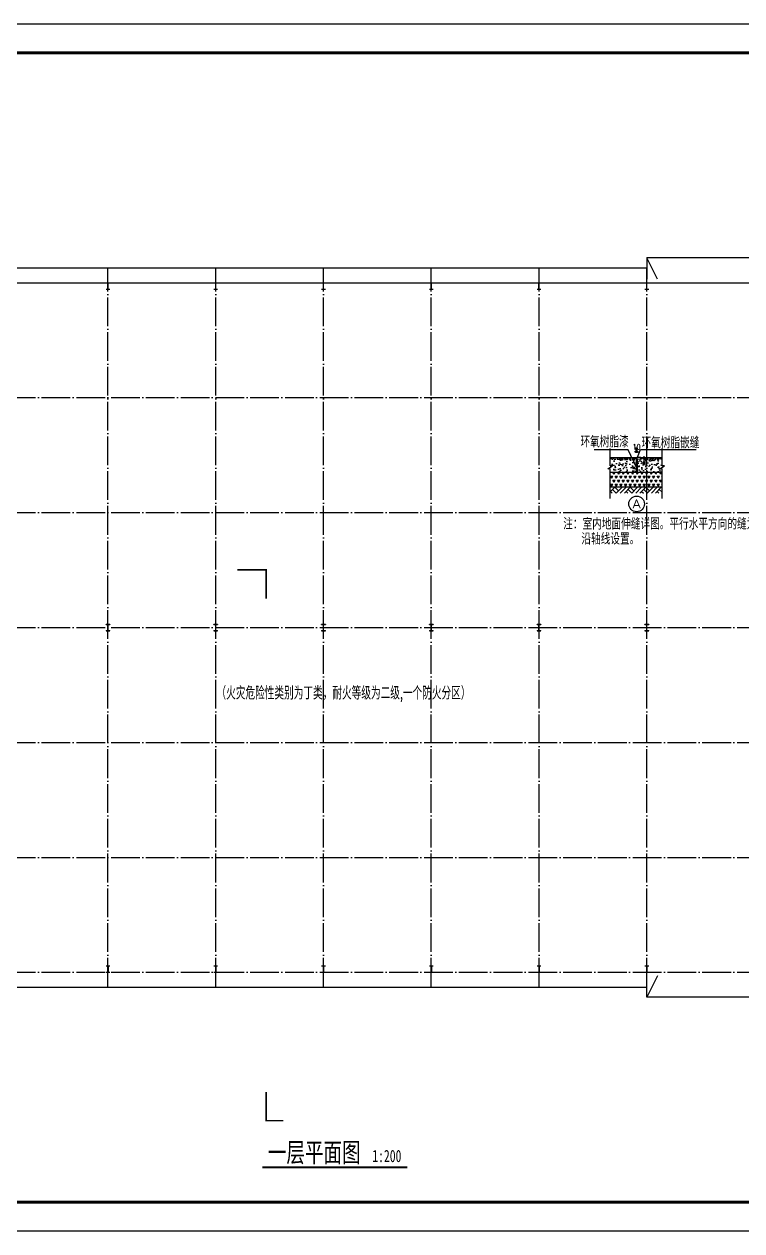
# Model space of a CAD drawing. Extents: x -266287 to 275962, y -324567 to 363765.
# Drawn here: x -169950 to -120001, y 26433 to 110433 of the extents above; entities that cross this region are included whole.
import ezdxf
from ezdxf.enums import TextEntityAlignment as Align

# ---------------------------------------------------------------- set-up
doc = ezdxf.new("R2010")
doc.units = 0
doc.header["$LTSCALE"] = 1000
doc.linetypes.add('DOTE', pattern=[2.42, 2, -0.2, 0.02, -0.2])
doc.layers.get('0').update_dxf_attribs({"linetype": 'CONTINUOUS'})
doc.layers.get('Defpoints').update_dxf_attribs({"linetype": 'CONTINUOUS'})
for name, color, linetype in [('AXIS', 3, 'CONTINUOUS'), ('DIM_SYMB', 3, 'CONTINUOUS'), ('DOTE', 1, 'DOTE'), ('PUB_DIM', 3, 'CONTINUOUS'), ('PUB_TEXT', 7, 'CONTINUOUS'), ('PUB_TITLE', 4, 'CONTINUOUS'), ('STAIR', 2, 'CONTINUOUS'), ('WALL', 9, 'CONTINUOUS'), ('WINDOW', 4, 'CONTINUOUS')]:
    doc.layers.add(name, color=color, linetype=linetype)
doc.layers.add('填充', color=7, linetype='CONTINUOUS', true_color=0xa08037)
doc.styles.add('-黑体', font='simhei.ttf', dxfattribs={"width": 0.8})
doc.styles.add('_HZTXT', font='txt.shx', dxfattribs={"width": 0.8, "bigfont": 'hztxt.shx'})
doc.styles.add('_ROMANT', font='romant__.ttf', dxfattribs={"width": 0.6})
doc.styles.add('COMPLEX', font='COMPLEX')
doc.styles.add('DIM_FONT', font='SIMPLEX.shx', dxfattribs={"width": 0.8})
doc.dimstyles.new('DIMN120', dxfattribs={"dimscale": 1.2, "dimtxt": 300, "dimasz": 100, "dimexe": 250, "dimexo": 300, "dimgap": 150, "dimtad": 1, "dimdec": 0, "dimzin": 0, "dimdsep": 46, "dimtxsty": 'DIM_FONT', "dimblk": 'ARCHTICK', "dimcen": 0.09, "dimclrt": 7, "dimazin": 2, "dimtfac": 1, "dimtdec": 0, "dimtix": 1, "dimtmove": 2, "dimatfit": 3, "dimfxl": 0, "dimtolj": 1, "dimtzin": 0, "dimarcsym": 0})

# ---------------------------------------------------------------- blocks, each defined once
blk = doc.blocks.new('_ArchTick')
at = {"color": 0, "linetype": 'ByBlock', "const_width": 0.4}
blk.add_lwpolyline([(-0.5, -0.5), (0.5, 0.5)], dxfattribs=at)
blk = doc.blocks.new('*D34')
at = {"layer": 'AXIS', "color": 0, "lineweight": -2}
for p, q in [((-127358, 80653), (-127478, 80653)), ((-127358, 80594), (-127358, 80953)), ((-127358, 80653), (-127290, 80653)), ((-127290, 80594), (-127290, 80953)), ((-127290, 80653), (-127170, 80653))]:
    blk.add_line(p, q, dxfattribs=at)
at = {"layer": 'Defpoints', "color": 0}
for p in [(-127290, 80653), (-127358, 80234), (-127290, 80234)]:
    blk.add_point(p, dxfattribs=at)
at = {"layer": 'AXIS', "color": 0, "lineweight": -2, "xscale": 120, "yscale": 120, "zscale": 120}
blk.add_blockref('_ArchTick', (-127358, 80653), dxfattribs=at)
at = {"layer": 'AXIS', "color": 0, "lineweight": -2, "xscale": 120, "yscale": 120, "zscale": 120, "rotation": 180}
blk.add_blockref('_ArchTick', (-127290, 80653), dxfattribs=at)
at = {"layer": 'AXIS', "color": 7, "insert": (-127324, 81013), "char_height": 360, "attachment_point": 5, "style": 'DIM_FONT'}
blk.add_mtext('\\A1;10', dxfattribs=at)
blk = doc.blocks.new('*D35')
at = {"layer": 'AXIS', "color": 0, "lineweight": -2}
for p, q in [((-126930, 80234), (-126488, 80234)), ((-126930, 79893), (-126488, 79893)), ((-126788, 80234), (-126788, 80354)), ((-126788, 79893), (-126788, 80234)), ((-126788, 79893), (-126788, 79773))]:
    blk.add_line(p, q, dxfattribs=at)
at = {"layer": 'Defpoints', "color": 0}
for p in [(-127290, 80234), (-127290, 79893), (-126788, 80234)]:
    blk.add_point(p, dxfattribs=at)
at = {"layer": 'AXIS', "color": 0, "lineweight": -2, "xscale": 120, "yscale": 120, "zscale": 120}
for p, rotation in [((-126788, 80234), 270), ((-126788, 79893), 90)]:
    blk.add_blockref('_ArchTick', p, dxfattribs=dict(at, rotation=rotation))
at = {"layer": 'AXIS', "color": 7, "insert": (-127148, 80064), "char_height": 360, "attachment_point": 5, "rotation": 90, "style": 'DIM_FONT'}
blk.add_mtext('\\A1;50', dxfattribs=at)

msp = doc.modelspace()

# ---------------------------------------------------------------- hatches: boundary and pattern name
h = msp.add_hatch(color=256)
h.paths.add_polyline_path([(-164115.20461, 92433.30504), (-164247.07261, 92433.30504), (-164247.07261, 92421.90024), (-164119.00621, 92421.90024), (-164119.00621, 91994.54984), (-164247.07261, 91994.54984), (-164247.07261, 91983.14504), (-164115.20461, 91983.14504)])
h.paths.add_polyline_path([(-163983.33661, 92433.30504), (-164115.20461, 92433.30504), (-164115.20461, 91983.14504), (-163983.33661, 91983.14504), (-163983.33661, 91994.54984), (-164111.40301, 91994.54984), (-164111.40301, 92421.90024), (-163983.33661, 92421.90024)])
h = msp.add_hatch(color=256)
h.paths.add_polyline_path([(-156615.20461, 92433.30504), (-156747.07261, 92433.30504), (-156747.07261, 92421.90024), (-156619.00621, 92421.90024), (-156619.00621, 91994.54984), (-156747.07261, 91994.54984), (-156747.07261, 91983.14504), (-156615.20461, 91983.14504)])
h.paths.add_polyline_path([(-156483.33661, 92433.30504), (-156615.20461, 92433.30504), (-156615.20461, 91983.14504), (-156483.33661, 91983.14504), (-156483.33661, 91994.54984), (-156611.40301, 91994.54984), (-156611.40301, 92421.90024), (-156483.33661, 92421.90024)])
h = msp.add_hatch(color=256)
h.paths.add_polyline_path([(-149115.20461, 92433.30504), (-149247.07261, 92433.30504), (-149247.07261, 92421.90024), (-149119.00621, 92421.90024), (-149119.00621, 91994.54984), (-149247.07261, 91994.54984), (-149247.07261, 91983.14504), (-149115.20461, 91983.14504)])
h.paths.add_polyline_path([(-148983.33661, 92433.30504), (-149115.20461, 92433.30504), (-149115.20461, 91983.14504), (-148983.33661, 91983.14504), (-148983.33661, 91994.54984), (-149111.40301, 91994.54984), (-149111.40301, 92421.90024), (-148983.33661, 92421.90024)])
h = msp.add_hatch(color=256)
h.paths.add_polyline_path([(-141615.20461, 92433.30504), (-141747.07261, 92433.30504), (-141747.07261, 92421.90024), (-141619.00621, 92421.90024), (-141619.00621, 91994.54984), (-141747.07261, 91994.54984), (-141747.07261, 91983.14504), (-141615.20461, 91983.14504)])
h.paths.add_polyline_path([(-141483.33661, 92433.30504), (-141615.20461, 92433.30504), (-141615.20461, 91983.14504), (-141483.33661, 91983.14504), (-141483.33661, 91994.54984), (-141611.40301, 91994.54984), (-141611.40301, 92421.90024), (-141483.33661, 92421.90024)])
h = msp.add_hatch(color=256)
h.paths.add_polyline_path([(-134115.20461, 92433.30504), (-134247.07261, 92433.30504), (-134247.07261, 92421.90024), (-134119.00621, 92421.90024), (-134119.00621, 91994.54984), (-134247.07261, 91994.54984), (-134247.07261, 91983.14504), (-134115.20461, 91983.14504)])
h.paths.add_polyline_path([(-133983.33661, 92433.30504), (-134115.20461, 92433.30504), (-134115.20461, 91983.14504), (-133983.33661, 91983.14504), (-133983.33661, 91994.54984), (-134111.40301, 91994.54984), (-134111.40301, 92421.90024), (-133983.33661, 92421.90024)])
h = msp.add_hatch(color=256)
h.paths.add_polyline_path([(-126615.20461, 92433.30504), (-126747.07261, 92433.30504), (-126747.07261, 92421.90024), (-126619.00621, 92421.90024), (-126619.00621, 91994.54984), (-126747.07261, 91994.54984), (-126747.07261, 91983.14504), (-126615.20461, 91983.14504)])
h.paths.add_polyline_path([(-126483.33661, 92433.30504), (-126615.20461, 92433.30504), (-126615.20461, 91983.14504), (-126483.33661, 91983.14504), (-126483.33661, 91994.54984), (-126611.40301, 91994.54984), (-126611.40301, 92421.90024), (-126483.33661, 92421.90024)])
h = msp.add_hatch(color=256)
h.paths.add_polyline_path([(-164115.20461, 68658.38504), (-164247.07261, 68658.38504), (-164247.07261, 68646.98024), (-164119.00621, 68646.98024), (-164119.00621, 68219.62984), (-164247.07261, 68219.62984), (-164247.07261, 68208.22504), (-164115.20461, 68208.22504)])
h.paths.add_polyline_path([(-163983.33661, 68658.38504), (-164115.20461, 68658.38504), (-164115.20461, 68208.22504), (-163983.33661, 68208.22504), (-163983.33661, 68219.62984), (-164111.40301, 68219.62984), (-164111.40301, 68646.98024), (-163983.33661, 68646.98024)])
h = msp.add_hatch(color=256)
h.paths.add_polyline_path([(-156615.20461, 68658.38504), (-156747.07261, 68658.38504), (-156747.07261, 68646.98024), (-156619.00621, 68646.98024), (-156619.00621, 68219.62984), (-156747.07261, 68219.62984), (-156747.07261, 68208.22504), (-156615.20461, 68208.22504)])
h.paths.add_polyline_path([(-156483.33661, 68658.38504), (-156615.20461, 68658.38504), (-156615.20461, 68208.22504), (-156483.33661, 68208.22504), (-156483.33661, 68219.62984), (-156611.40301, 68219.62984), (-156611.40301, 68646.98024), (-156483.33661, 68646.98024)])
h = msp.add_hatch(color=256)
h.paths.add_polyline_path([(-149115.20461, 68658.38504), (-149247.07261, 68658.38504), (-149247.07261, 68646.98024), (-149119.00621, 68646.98024), (-149119.00621, 68219.62984), (-149247.07261, 68219.62984), (-149247.07261, 68208.22504), (-149115.20461, 68208.22504)])
h.paths.add_polyline_path([(-148983.33661, 68658.38504), (-149115.20461, 68658.38504), (-149115.20461, 68208.22504), (-148983.33661, 68208.22504), (-148983.33661, 68219.62984), (-149111.40301, 68219.62984), (-149111.40301, 68646.98024), (-148983.33661, 68646.98024)])
h = msp.add_hatch(color=256)
h.paths.add_polyline_path([(-141615.20461, 68658.38504), (-141747.07261, 68658.38504), (-141747.07261, 68646.98024), (-141619.00621, 68646.98024), (-141619.00621, 68219.62984), (-141747.07261, 68219.62984), (-141747.07261, 68208.22504), (-141615.20461, 68208.22504)])
h.paths.add_polyline_path([(-141483.33661, 68658.38504), (-141615.20461, 68658.38504), (-141615.20461, 68208.22504), (-141483.33661, 68208.22504), (-141483.33661, 68219.62984), (-141611.40301, 68219.62984), (-141611.40301, 68646.98024), (-141483.33661, 68646.98024)])
h = msp.add_hatch(color=256)
h.paths.add_polyline_path([(-134115.20461, 68658.38504), (-134247.07261, 68658.38504), (-134247.07261, 68646.98024), (-134119.00621, 68646.98024), (-134119.00621, 68219.62984), (-134247.07261, 68219.62984), (-134247.07261, 68208.22504), (-134115.20461, 68208.22504)])
h.paths.add_polyline_path([(-133983.33661, 68658.38504), (-134115.20461, 68658.38504), (-134115.20461, 68208.22504), (-133983.33661, 68208.22504), (-133983.33661, 68219.62984), (-134111.40301, 68219.62984), (-134111.40301, 68646.98024), (-133983.33661, 68646.98024)])
h = msp.add_hatch(color=256)
h.paths.add_polyline_path([(-126615.20461, 68658.38504), (-126747.07261, 68658.38504), (-126747.07261, 68646.98024), (-126619.00621, 68646.98024), (-126619.00621, 68219.62984), (-126747.07261, 68219.62984), (-126747.07261, 68208.22504), (-126615.20461, 68208.22504)])
h.paths.add_polyline_path([(-126483.33661, 68658.38504), (-126615.20461, 68658.38504), (-126615.20461, 68208.22504), (-126483.33661, 68208.22504), (-126483.33661, 68219.62984), (-126611.40301, 68219.62984), (-126611.40301, 68646.98024), (-126483.33661, 68646.98024)])
h = msp.add_hatch(color=256)
h.paths.add_polyline_path([(-164115.20461, 44433.30504), (-164247.07261, 44433.30504), (-164247.07261, 44444.70984), (-164119.00621, 44444.70984), (-164119.00621, 44872.06024), (-164247.07261, 44872.06024), (-164247.07261, 44883.46504), (-164115.20461, 44883.46504)])
h.paths.add_polyline_path([(-163983.33661, 44433.30504), (-164115.20461, 44433.30504), (-164115.20461, 44883.46504), (-163983.33661, 44883.46504), (-163983.33661, 44872.06024), (-164111.40301, 44872.06024), (-164111.40301, 44444.70984), (-163983.33661, 44444.70984)])
h = msp.add_hatch(color=256)
h.paths.add_polyline_path([(-156615.20461, 44433.30504), (-156747.07261, 44433.30504), (-156747.07261, 44444.70984), (-156619.00621, 44444.70984), (-156619.00621, 44872.06024), (-156747.07261, 44872.06024), (-156747.07261, 44883.46504), (-156615.20461, 44883.46504)])
h.paths.add_polyline_path([(-156483.33661, 44433.30504), (-156615.20461, 44433.30504), (-156615.20461, 44883.46504), (-156483.33661, 44883.46504), (-156483.33661, 44872.06024), (-156611.40301, 44872.06024), (-156611.40301, 44444.70984), (-156483.33661, 44444.70984)])
h = msp.add_hatch(color=256)
h.paths.add_polyline_path([(-149115.20461, 44433.30504), (-149247.07261, 44433.30504), (-149247.07261, 44444.70984), (-149119.00621, 44444.70984), (-149119.00621, 44872.06024), (-149247.07261, 44872.06024), (-149247.07261, 44883.46504), (-149115.20461, 44883.46504)])
h.paths.add_polyline_path([(-148983.33661, 44433.30504), (-149115.20461, 44433.30504), (-149115.20461, 44883.46504), (-148983.33661, 44883.46504), (-148983.33661, 44872.06024), (-149111.40301, 44872.06024), (-149111.40301, 44444.70984), (-148983.33661, 44444.70984)])
h = msp.add_hatch(color=256)
h.paths.add_polyline_path([(-141615.20461, 44433.30504), (-141747.07261, 44433.30504), (-141747.07261, 44444.70984), (-141619.00621, 44444.70984), (-141619.00621, 44872.06024), (-141747.07261, 44872.06024), (-141747.07261, 44883.46504), (-141615.20461, 44883.46504)])
h.paths.add_polyline_path([(-141483.33661, 44433.30504), (-141615.20461, 44433.30504), (-141615.20461, 44883.46504), (-141483.33661, 44883.46504), (-141483.33661, 44872.06024), (-141611.40301, 44872.06024), (-141611.40301, 44444.70984), (-141483.33661, 44444.70984)])
h = msp.add_hatch(color=256)
h.paths.add_polyline_path([(-134115.20461, 44433.30504), (-134247.07261, 44433.30504), (-134247.07261, 44444.70984), (-134119.00621, 44444.70984), (-134119.00621, 44872.06024), (-134247.07261, 44872.06024), (-134247.07261, 44883.46504), (-134115.20461, 44883.46504)])
h.paths.add_polyline_path([(-133983.33661, 44433.30504), (-134115.20461, 44433.30504), (-134115.20461, 44883.46504), (-133983.33661, 44883.46504), (-133983.33661, 44872.06024), (-134111.40301, 44872.06024), (-134111.40301, 44444.70984), (-133983.33661, 44444.70984)])
h = msp.add_hatch(color=256)
h.paths.add_polyline_path([(-126615.20461, 44433.30504), (-126747.07261, 44433.30504), (-126747.07261, 44444.70984), (-126619.00621, 44444.70984), (-126619.00621, 44872.06024), (-126747.07261, 44872.06024), (-126747.07261, 44883.46504), (-126615.20461, 44883.46504)])
h.paths.add_polyline_path([(-126483.33661, 44433.30504), (-126615.20461, 44433.30504), (-126615.20461, 44883.46504), (-126483.33661, 44883.46504), (-126483.33661, 44872.06024), (-126611.40301, 44872.06024), (-126611.40301, 44444.70984), (-126483.33661, 44444.70984)])
at = {"layer": '填充'}
h = msp.add_hatch(dxfattribs=at)
h.set_pattern_fill('AR-CONC', color=256, scale=3.402, style=0)
h.set_pattern_definition([(50, (40742.26, 826416.06), (619.79224, -54.22477), [64.8081, -712.8891]), (355, (40742.26, 826416.06), (-119.8961, 649.9747), [51.8465, -570.3113]), (100.451, (40793.9, 826411.54), (499.8984, 595.74697), [55.0784, -605.8622]), (46.1842, (40742.3, 826588.9), (922.2109, -143.028), [97.2121, -1069.3337]), (96.6356, (40819.1, 826577), (807.6492, 841.7417), [82.6176, -908.7933]), (351.184, (40742.3, 826588.9), (807.6505, 841.7403), [77.7697, -855.4669]), (21, (40828.67, 826545.7), (515.79382, -347.9073), [64.8081, -712.8891]), (326, (40828.7, 826545.7), (210.2505, 626.60746), [51.8465, -570.3113]), (71.4514, (40871.66, 826516.7), (726.0429, 278.70156), [55.0784, -605.8622]), (37.5, (40742.26, 826416.06), (10.50743, 287.65624), [0, -563.39842, 0, -578.95236, 0, -572.47155]), (7.5, (40742.26, 826416.06), (227.32049, 340.81432), [0, -330.08926, 0, -550.4368, 0, -218.18727]), (327.5, (40549.57, 826416.06), (461.279205, -19.48919), [0, -216.027, 0, -674.00424, 0, -894.35178]), (317.5, (40463.16, 826416.06), (503.93548, 86.50092), [0, -280.8351, 0, -447.60794, 0, -635.11938])])
h.paths.add_polyline_path([(-127289.89764, 80131.55914), (-127289.89764, 79213.01914), (-125550.38222, 79213.01914), (-125550.38222, 79485.5559), (-125708.49968, 79485.5559), (-125391.04325, 79682.88304), (-125550.38222, 79682.88304), (-125550.38222, 80131.55914)])
h.paths.add_polyline_path([(-129165.49307, 80131.55914), (-129165.49307, 79682.88304), (-129006.1541, 79682.88304), (-129323.61053, 79485.5559), (-129165.49307, 79485.5559), (-129165.49307, 79213.01914), (-127357.93764, 79213.01914), (-127357.93764, 80131.55914)])
h = msp.add_hatch(dxfattribs=at)
h.set_pattern_fill('AR-CONC', color=256, scale=1.3608, style=0)
h.set_pattern_definition([(50, (-271544.28, 121632.75), (247.9169, -21.6899), [25.92324, -285.15564]), (355, (-271544.28, 121632.75), (-47.95844, 259.9899), [20.7386, -228.1245]), (100.451, (-271523.62, 121630.94), (199.95936, 238.2988), [22.03135, -242.34487]), (46.1842, (-271544.28, 121701.87), (368.88436, -57.2112), [38.8849, -427.7335]), (96.6356, (-271513.54, 121697.1), (323.0597, 336.6967), [33.047, -363.5173]), (351.184, (-271544.3, 121701.87), (323.0602, 336.6961), [31.1079, -342.1868]), (21, (-271509.72, 121684.6), (206.31753, -139.16292), [25.92324, -285.15564]), (326, (-271509.72, 121684.6), (84.1002, 250.643), [20.7386, -228.1245]), (71.4514, (-271492.52, 121673), (290.41716, 111.48062), [22.03135, -242.34487]), (37.5, (-271544.28, 121632.745), (4.20297, 115.062497), [0, -225.35937, 0, -231.58094, 0, -228.98862]), (7.5, (-271544.28, 121632.75), (90.9282, 136.32573), [0, -132.0357, 0, -220.17472, 0, -87.27491]), (327.5, (-271621.36, 121632.745), (184.51168, -7.795675), [0, -86.4108, 0, -269.6017, 0, -357.74071]), (317.5, (-271655.92, 121632.75), (201.57419, 34.60037), [0, -112.33404, 0, -179.04318, 0, -254.04775])])
h.paths.add_polyline_path([(-129165.49307, 80233.61914), (-129165.49307, 80131.55914), (-127357.93764, 80131.55914), (-127357.93764, 80233.61914)])
h.paths.add_polyline_path([(-125550.38222, 80131.55914), (-125550.38222, 80233.61914), (-127289.89764, 80233.61914), (-127289.89764, 80131.55914)])
msp.add_hatch(color=256, dxfattribs=at).paths.add_polyline_path([(-127289.89764, 80131.55914), (-127289.89764, 80233.61914), (-127357.93764, 80233.61914), (-127357.93764, 80131.55914), (-127357.93764, 79893.41914), (-127289.89764, 79893.41914)])
h = msp.add_hatch(dxfattribs=at)
h.set_pattern_fill('NET3', color=256, scale=13.608, style=0)
h.set_pattern_definition([(0, (-271544.28, 121632.745), (0, 43.2054), []), (60, (-271544.28, 121632.745), (-37.416974, 21.6027), []), (120, (-271544.28, 121632.745), (-37.416974, -21.6027), [])])
h.paths.add_polyline_path([(-127289.89764, 79893.41914), (-127357.93764, 79893.41914), (-127357.93764, 79213.01914), (-127289.89764, 79213.01914)])
h = msp.add_hatch(dxfattribs=at)
h.set_pattern_fill('TRIANG', color=256, scale=34.02, style=0)
h.set_pattern_definition([(60, (40742.26, 826416.06), (-162.02019, 280.62727), [162.02025, -162.02025]), (120, (40742.26, 826416.06), (-324.04044, 3e-05), [162.02025, -162.02025]), (0, (40661.25, 826556.37), (162.02025, 280.62724), [162.02025, -162.02025])])
h.paths.add_polyline_path([(-129165.49307, 79213.01914), (-129165.49307, 78192.41914), (-127191.01811, 78192.41914), (-125550.38222, 78192.41914), (-125550.38222, 79213.01914)])

# ---------------------------------------------------------------- linework, layer by layer
for p, q in [((-125550.38222, 78192.41914), (-129165.49307, 78192.41914)), ((-129165.49307, 77879.18864), (-128852.26257, 78192.41914)), ((-128852.26257, 78192.41914), (-128597.11257, 77937.26914)), ((-128750.20257, 77784.17914), (-128341.96257, 78192.41914)), ((-128464.43457, 77784.17914), (-128056.19457, 78192.41914)), ((-128178.66657, 77784.17914), (-127770.42657, 78192.41914)), ((-127770.42657, 78192.41914), (-127515.27657, 77937.26914)), ((-127668.36657, 77784.17914), (-127260.12657, 78192.41914)), ((-127382.59857, 77784.17914), (-126974.35857, 78192.41914)), ((-127096.83057, 77784.17914), (-126688.59057, 78192.41914)), ((-126688.59057, 78192.41914), (-126433.44057, 77937.26914)), ((-126586.53057, 77784.17914), (-126178.29057, 78192.41914)), ((-126300.76257, 77784.17914), (-125892.52257, 78192.41914)), ((-126014.99457, 77784.17914), (-125606.75457, 78192.41914)), ((-125606.75457, 78192.41914), (-125550.38222, 78136.04679)), ((-129138.03057, 77906.65114), (-129015.55857, 77784.17914)), ((-128995.14657, 78049.53514), (-128739.99657, 77794.38514)), ((-128056.19457, 77906.65114), (-127933.72257, 77784.17914)), ((-127913.31057, 78049.53514), (-127658.16057, 77794.38514)), ((-126974.35857, 77906.65114), (-126851.88657, 77784.17914)), ((-126831.47457, 78049.53514), (-126576.32457, 77794.38514)), ((-125892.52257, 77906.65114), (-125770.05057, 77784.17914)), ((-125749.63857, 78049.53514), (-125550.38222, 77850.27879))]:
    msp.add_line(p, q)
at = {"layer": 'AXIS'}
for p, q in [((-127904.9736, 80794.81352), (-130288.85175, 80794.81352)), ((-127323.91764, 79567.31148), (-127904.9736, 80794.81352)), ((-127325.2501, 80103.29112), (-127043.85504, 80820.00777)), ((-127043.85504, 80820.00777), (-123181.89932, 80820.00777))]:
    msp.add_line(p, q, dxfattribs=at)
at = {"layer": 'DIM_SYMB'}
for points, const_width in [([(-153106.30754, 70444.49547), (-153106.30754, 72444.49547), (-155106.30754, 72444.49547)], 100), ([(-151906.30754, 34108.27639), (-153106.30754, 34108.27639), (-153106.30754, 36108.27639)], 100), ([(-153379.73767, 30851.37342), (-143274.05782, 30851.37342)], 140)]:
    msp.add_lwpolyline(points, dxfattribs=dict(at, const_width=const_width))
at = {"layer": 'DOTE'}
for p, q in [((-164115.20461, 43433.30504), (-164115.20461, 93433.30504)), ((-156615.20461, 43433.30504), (-156615.20461, 93433.30504)), ((-149115.20461, 43433.30504), (-149115.20461, 93433.30504)), ((-141615.20461, 43433.30504), (-141615.20461, 93433.30504)), ((-134115.20461, 43433.30504), (-134115.20461, 93433.30504)), ((-126615.20461, 43433.30504), (-126615.20461, 93433.30504)), ((-202615.20461, 84433.30504), (-95615.20461, 84433.30504)), ((-202615.20461, 76433.30504), (-95615.20461, 76433.30504)), ((-202615.20461, 68433.30504), (-95615.20461, 68433.30504)), ((-202615.20461, 60433.30504), (-95615.20461, 60433.30504)), ((-202615.20461, 52433.30504), (-95615.20461, 52433.30504)), ((-202615.20461, 44433.30504), (-95615.20461, 44433.30504)), ((-202615.20461, 44433.30504), (-95615.20461, 44433.30504))]:
    msp.add_line(p, q, dxfattribs=at)
at = {"layer": 'PUB_DIM'}
msp.add_circle((-127324.20245, 77038.6724), 544.32, dxfattribs=at)
at = {"layer": 'PUB_TITLE', "color": 7}
for p, q in [((-171615.20461, 93473.30504), (-126615.20461, 93473.30504)), ((-171615.20461, 43393.30504), (-126615.20461, 43393.30504))]:
    msp.add_line(p, q, dxfattribs=at)
at = {"layer": 'PUB_TITLE'}
msp.add_lwpolyline([(-220364.58828, 26433.30504), (-71764.58828, 26433.30504), (-71764.58828, 110433.30504), (-220364.58828, 110433.30504)], close=True, dxfattribs=at)
at = {"layer": 'PUB_TITLE', "const_width": 200}
msp.add_lwpolyline([(-215364.58828, 28433.30504), (-73764.58828, 28433.30504), (-73764.58828, 108433.30504), (-215364.58828, 108433.30504)], close=True, dxfattribs=at)
at = {"layer": 'STAIR'}
for p, q in [((-119115.20461, 94173.79307), (-126615.20461, 94173.79307)), ((-125865.20461, 92673.30504), (-126615.20461, 94173.79307)), ((-126615.20461, 94173.79307), (-126615.20461, 92673.30504)), ((-125865.20461, 44193.30504), (-126615.20461, 42692.81701)), ((-126615.20461, 42692.81701), (-126615.20461, 44193.30504)), ((-119115.20461, 42692.81701), (-126615.20461, 42692.81701))]:
    msp.add_line(p, q, dxfattribs=at)
at = {"layer": 'WALL', "color": 5}
for p, q in [((-125550.38222, 80233.61914), (-129165.49307, 80233.61914)), ((-127357.93764, 80131.55914), (-127357.93764, 79213.01914)), ((-127289.89764, 80131.55914), (-127289.89764, 79213.01914)), ((-125550.38222, 79213.01914), (-129165.49307, 79213.01914))]:
    msp.add_line(p, q, dxfattribs=at)
at = {"layer": 'WINDOW'}
msp.add_line((-202615.20461, 92433.30504), (-95615.20461, 92433.30504), dxfattribs=at)
at = {"layer": 'WINDOW', "color": 2}
for p, q in [((-164247.07261, 92433.30504), (-163983.33661, 92433.30504)), ((-164247.07261, 92433.30504), (-164247.07261, 92421.90024)), ((-164247.07261, 92433.30504), (-164247.07261, 92421.90024)), ((-164247.07261, 92433.30504), (-163983.33661, 92433.30504)), ((-164247.07261, 92433.30504), (-163983.33661, 92433.30504)), ((-164247.07261, 92421.90024), (-164247.07261, 92433.30504)), ((-164247.07261, 92421.90024), (-164119.00621, 92421.90024)), ((-164247.07261, 92421.90024), (-164119.00621, 92421.90024)), ((-164247.07261, 92421.90024), (-164119.00621, 92421.90024)), ((-164119.00621, 91994.54984), (-164119.00621, 92421.90024)), ((-164111.40301, 92421.90024), (-163983.33661, 92421.90024)), ((-164111.40301, 91994.54984), (-164111.40301, 92421.90024)), ((-164111.40301, 92421.90024), (-163983.33661, 92421.90024)), ((-164111.40301, 92421.90024), (-163983.33661, 92421.90024)), ((-163983.33661, 92421.90024), (-163983.33661, 92433.30504)), ((-163983.33661, 92421.90024), (-163983.33661, 92433.30504)), ((-163983.33661, 92433.30504), (-163983.33661, 92421.90024)), ((-156747.07261, 92433.30504), (-156483.33661, 92433.30504)), ((-156747.07261, 92433.30504), (-156747.07261, 92421.90024)), ((-156747.07261, 92433.30504), (-156747.07261, 92421.90024)), ((-156747.07261, 92433.30504), (-156483.33661, 92433.30504)), ((-156747.07261, 92433.30504), (-156483.33661, 92433.30504)), ((-156747.07261, 92421.90024), (-156747.07261, 92433.30504)), ((-156747.07261, 92421.90024), (-156619.00621, 92421.90024)), ((-156747.07261, 92421.90024), (-156619.00621, 92421.90024)), ((-156747.07261, 92421.90024), (-156619.00621, 92421.90024)), ((-156619.00621, 91994.54984), (-156619.00621, 92421.90024)), ((-156611.40301, 92421.90024), (-156483.33661, 92421.90024)), ((-156611.40301, 91994.54984), (-156611.40301, 92421.90024)), ((-156611.40301, 92421.90024), (-156483.33661, 92421.90024)), ((-156611.40301, 92421.90024), (-156483.33661, 92421.90024)), ((-156483.33661, 92421.90024), (-156483.33661, 92433.30504)), ((-156483.33661, 92421.90024), (-156483.33661, 92433.30504)), ((-156483.33661, 92433.30504), (-156483.33661, 92421.90024)), ((-149247.07261, 92433.30504), (-148983.33661, 92433.30504)), ((-149247.07261, 92433.30504), (-149247.07261, 92421.90024)), ((-149247.07261, 92433.30504), (-149247.07261, 92421.90024)), ((-149247.07261, 92433.30504), (-148983.33661, 92433.30504)), ((-149247.07261, 92433.30504), (-148983.33661, 92433.30504)), ((-149247.07261, 92421.90024), (-149247.07261, 92433.30504)), ((-149247.07261, 92421.90024), (-149119.00621, 92421.90024)), ((-149247.07261, 92421.90024), (-149119.00621, 92421.90024)), ((-149247.07261, 92421.90024), (-149119.00621, 92421.90024)), ((-149119.00621, 91994.54984), (-149119.00621, 92421.90024)), ((-149111.40301, 92421.90024), (-148983.33661, 92421.90024)), ((-149111.40301, 91994.54984), (-149111.40301, 92421.90024)), ((-149111.40301, 92421.90024), (-148983.33661, 92421.90024)), ((-149111.40301, 92421.90024), (-148983.33661, 92421.90024)), ((-148983.33661, 92421.90024), (-148983.33661, 92433.30504)), ((-148983.33661, 92421.90024), (-148983.33661, 92433.30504)), ((-148983.33661, 92433.30504), (-148983.33661, 92421.90024)), ((-141747.07261, 92433.30504), (-141483.33661, 92433.30504)), ((-141747.07261, 92433.30504), (-141747.07261, 92421.90024)), ((-141747.07261, 92433.30504), (-141747.07261, 92421.90024)), ((-141747.07261, 92433.30504), (-141483.33661, 92433.30504)), ((-141747.07261, 92433.30504), (-141483.33661, 92433.30504)), ((-141747.07261, 92421.90024), (-141747.07261, 92433.30504)), ((-141747.07261, 92421.90024), (-141619.00621, 92421.90024)), ((-141747.07261, 92421.90024), (-141619.00621, 92421.90024)), ((-141747.07261, 92421.90024), (-141619.00621, 92421.90024)), ((-141619.00621, 91994.54984), (-141619.00621, 92421.90024)), ((-141611.40301, 92421.90024), (-141483.33661, 92421.90024)), ((-141611.40301, 91994.54984), (-141611.40301, 92421.90024)), ((-141611.40301, 92421.90024), (-141483.33661, 92421.90024)), ((-141611.40301, 92421.90024), (-141483.33661, 92421.90024)), ((-141483.33661, 92421.90024), (-141483.33661, 92433.30504)), ((-141483.33661, 92421.90024), (-141483.33661, 92433.30504)), ((-141483.33661, 92433.30504), (-141483.33661, 92421.90024)), ((-134247.07261, 92433.30504), (-133983.33661, 92433.30504)), ((-134247.07261, 92433.30504), (-134247.07261, 92421.90024)), ((-134247.07261, 92433.30504), (-134247.07261, 92421.90024)), ((-134247.07261, 92433.30504), (-133983.33661, 92433.30504)), ((-134247.07261, 92433.30504), (-133983.33661, 92433.30504)), ((-134247.07261, 92421.90024), (-134247.07261, 92433.30504)), ((-134247.07261, 92421.90024), (-134119.00621, 92421.90024)), ((-134247.07261, 92421.90024), (-134119.00621, 92421.90024)), ((-134247.07261, 92421.90024), (-134119.00621, 92421.90024)), ((-134119.00621, 91994.54984), (-134119.00621, 92421.90024)), ((-134111.40301, 92421.90024), (-133983.33661, 92421.90024)), ((-134111.40301, 91994.54984), (-134111.40301, 92421.90024)), ((-134111.40301, 92421.90024), (-133983.33661, 92421.90024)), ((-134111.40301, 92421.90024), (-133983.33661, 92421.90024)), ((-133983.33661, 92421.90024), (-133983.33661, 92433.30504)), ((-133983.33661, 92421.90024), (-133983.33661, 92433.30504)), ((-133983.33661, 92433.30504), (-133983.33661, 92421.90024)), ((-126747.07261, 92433.30504), (-126483.33661, 92433.30504)), ((-126747.07261, 92433.30504), (-126747.07261, 92421.90024)), ((-126747.07261, 92433.30504), (-126747.07261, 92421.90024)), ((-126747.07261, 92433.30504), (-126483.33661, 92433.30504)), ((-126747.07261, 92433.30504), (-126483.33661, 92433.30504)), ((-126747.07261, 92421.90024), (-126747.07261, 92433.30504)), ((-126747.07261, 92421.90024), (-126619.00621, 92421.90024)), ((-126747.07261, 92421.90024), (-126619.00621, 92421.90024)), ((-126747.07261, 92421.90024), (-126619.00621, 92421.90024)), ((-126619.00621, 91994.54984), (-126619.00621, 92421.90024)), ((-126611.40301, 92421.90024), (-126483.33661, 92421.90024)), ((-126611.40301, 91994.54984), (-126611.40301, 92421.90024)), ((-126611.40301, 92421.90024), (-126483.33661, 92421.90024)), ((-126611.40301, 92421.90024), (-126483.33661, 92421.90024)), ((-126483.33661, 92421.90024), (-126483.33661, 92433.30504)), ((-126483.33661, 92421.90024), (-126483.33661, 92433.30504)), ((-126483.33661, 92433.30504), (-126483.33661, 92421.90024)), ((-164247.07261, 91994.54984), (-164247.07261, 91983.14504)), ((-164247.07261, 91994.54984), (-164119.00621, 91994.54984)), ((-164247.07261, 91983.14504), (-163983.33661, 91983.14504)), ((-164111.40301, 91994.54984), (-163983.33661, 91994.54984)), ((-163983.33661, 91983.14504), (-163983.33661, 91994.54984)), ((-156747.07261, 91994.54984), (-156747.07261, 91983.14504)), ((-156747.07261, 91994.54984), (-156619.00621, 91994.54984)), ((-156747.07261, 91983.14504), (-156483.33661, 91983.14504)), ((-156611.40301, 91994.54984), (-156483.33661, 91994.54984)), ((-156483.33661, 91983.14504), (-156483.33661, 91994.54984)), ((-149247.07261, 91994.54984), (-149247.07261, 91983.14504)), ((-149247.07261, 91994.54984), (-149119.00621, 91994.54984)), ((-149247.07261, 91983.14504), (-148983.33661, 91983.14504)), ((-149111.40301, 91994.54984), (-148983.33661, 91994.54984)), ((-148983.33661, 91983.14504), (-148983.33661, 91994.54984)), ((-141747.07261, 91994.54984), (-141747.07261, 91983.14504)), ((-141747.07261, 91994.54984), (-141619.00621, 91994.54984)), ((-141747.07261, 91983.14504), (-141483.33661, 91983.14504)), ((-141611.40301, 91994.54984), (-141483.33661, 91994.54984)), ((-141483.33661, 91983.14504), (-141483.33661, 91994.54984)), ((-134247.07261, 91994.54984), (-134247.07261, 91983.14504)), ((-134247.07261, 91994.54984), (-134119.00621, 91994.54984)), ((-134247.07261, 91983.14504), (-133983.33661, 91983.14504)), ((-134111.40301, 91994.54984), (-133983.33661, 91994.54984)), ((-133983.33661, 91983.14504), (-133983.33661, 91994.54984)), ((-126747.07261, 91994.54984), (-126747.07261, 91983.14504)), ((-126747.07261, 91994.54984), (-126619.00621, 91994.54984)), ((-126747.07261, 91983.14504), (-126483.33661, 91983.14504)), ((-126611.40301, 91994.54984), (-126483.33661, 91994.54984)), ((-126483.33661, 91983.14504), (-126483.33661, 91994.54984)), ((-164247.07261, 68658.38504), (-163983.33661, 68658.38504)), ((-164247.07261, 68658.38504), (-164247.07261, 68646.98024)), ((-164247.07261, 68658.38504), (-164247.07261, 68646.98024)), ((-164247.07261, 68658.38504), (-163983.33661, 68658.38504)), ((-164247.07261, 68658.38504), (-163983.33661, 68658.38504)), ((-164247.07261, 68646.98024), (-164247.07261, 68658.38504)), ((-164247.07261, 68646.98024), (-164119.00621, 68646.98024)), ((-164247.07261, 68646.98024), (-164119.00621, 68646.98024)), ((-164247.07261, 68646.98024), (-164119.00621, 68646.98024)), ((-164247.07261, 68219.62984), (-164247.07261, 68208.22504)), ((-164247.07261, 68219.62984), (-164119.00621, 68219.62984)), ((-164247.07261, 68208.22504), (-163983.33661, 68208.22504)), ((-164119.00621, 68219.62984), (-164119.00621, 68646.98024)), ((-164111.40301, 68646.98024), (-163983.33661, 68646.98024)), ((-164111.40301, 68219.62984), (-164111.40301, 68646.98024)), ((-164111.40301, 68646.98024), (-163983.33661, 68646.98024)), ((-164111.40301, 68646.98024), (-163983.33661, 68646.98024)), ((-164111.40301, 68219.62984), (-163983.33661, 68219.62984)), ((-163983.33661, 68646.98024), (-163983.33661, 68658.38504)), ((-163983.33661, 68646.98024), (-163983.33661, 68658.38504)), ((-163983.33661, 68658.38504), (-163983.33661, 68646.98024)), ((-163983.33661, 68208.22504), (-163983.33661, 68219.62984)), ((-156747.07261, 68658.38504), (-156483.33661, 68658.38504)), ((-156747.07261, 68658.38504), (-156747.07261, 68646.98024)), ((-156747.07261, 68658.38504), (-156747.07261, 68646.98024)), ((-156747.07261, 68658.38504), (-156483.33661, 68658.38504)), ((-156747.07261, 68658.38504), (-156483.33661, 68658.38504)), ((-156747.07261, 68646.98024), (-156747.07261, 68658.38504)), ((-156747.07261, 68646.98024), (-156619.00621, 68646.98024)), ((-156747.07261, 68646.98024), (-156619.00621, 68646.98024)), ((-156747.07261, 68646.98024), (-156619.00621, 68646.98024)), ((-156747.07261, 68219.62984), (-156747.07261, 68208.22504)), ((-156747.07261, 68219.62984), (-156619.00621, 68219.62984)), ((-156747.07261, 68208.22504), (-156483.33661, 68208.22504)), ((-156619.00621, 68219.62984), (-156619.00621, 68646.98024)), ((-156611.40301, 68646.98024), (-156483.33661, 68646.98024)), ((-156611.40301, 68219.62984), (-156611.40301, 68646.98024)), ((-156611.40301, 68646.98024), (-156483.33661, 68646.98024)), ((-156611.40301, 68646.98024), (-156483.33661, 68646.98024)), ((-156611.40301, 68219.62984), (-156483.33661, 68219.62984)), ((-156483.33661, 68646.98024), (-156483.33661, 68658.38504)), ((-156483.33661, 68646.98024), (-156483.33661, 68658.38504)), ((-156483.33661, 68658.38504), (-156483.33661, 68646.98024)), ((-156483.33661, 68208.22504), (-156483.33661, 68219.62984)), ((-149247.07261, 68658.38504), (-148983.33661, 68658.38504)), ((-149247.07261, 68658.38504), (-149247.07261, 68646.98024)), ((-149247.07261, 68658.38504), (-149247.07261, 68646.98024)), ((-149247.07261, 68658.38504), (-148983.33661, 68658.38504)), ((-149247.07261, 68658.38504), (-148983.33661, 68658.38504)), ((-149247.07261, 68646.98024), (-149247.07261, 68658.38504)), ((-149247.07261, 68646.98024), (-149119.00621, 68646.98024)), ((-149247.07261, 68646.98024), (-149119.00621, 68646.98024)), ((-149247.07261, 68646.98024), (-149119.00621, 68646.98024)), ((-149247.07261, 68219.62984), (-149247.07261, 68208.22504)), ((-149247.07261, 68219.62984), (-149119.00621, 68219.62984)), ((-149247.07261, 68208.22504), (-148983.33661, 68208.22504)), ((-149119.00621, 68219.62984), (-149119.00621, 68646.98024)), ((-149111.40301, 68646.98024), (-148983.33661, 68646.98024)), ((-149111.40301, 68219.62984), (-149111.40301, 68646.98024)), ((-149111.40301, 68646.98024), (-148983.33661, 68646.98024)), ((-149111.40301, 68646.98024), (-148983.33661, 68646.98024)), ((-149111.40301, 68219.62984), (-148983.33661, 68219.62984)), ((-148983.33661, 68646.98024), (-148983.33661, 68658.38504)), ((-148983.33661, 68646.98024), (-148983.33661, 68658.38504)), ((-148983.33661, 68658.38504), (-148983.33661, 68646.98024)), ((-148983.33661, 68208.22504), (-148983.33661, 68219.62984)), ((-141747.07261, 68658.38504), (-141483.33661, 68658.38504)), ((-141747.07261, 68658.38504), (-141747.07261, 68646.98024)), ((-141747.07261, 68658.38504), (-141747.07261, 68646.98024)), ((-141747.07261, 68658.38504), (-141483.33661, 68658.38504)), ((-141747.07261, 68658.38504), (-141483.33661, 68658.38504)), ((-141747.07261, 68646.98024), (-141747.07261, 68658.38504)), ((-141747.07261, 68646.98024), (-141619.00621, 68646.98024)), ((-141747.07261, 68646.98024), (-141619.00621, 68646.98024)), ((-141747.07261, 68646.98024), (-141619.00621, 68646.98024)), ((-141747.07261, 68219.62984), (-141747.07261, 68208.22504)), ((-141747.07261, 68219.62984), (-141619.00621, 68219.62984)), ((-141747.07261, 68208.22504), (-141483.33661, 68208.22504)), ((-141619.00621, 68219.62984), (-141619.00621, 68646.98024)), ((-141611.40301, 68646.98024), (-141483.33661, 68646.98024)), ((-141611.40301, 68219.62984), (-141611.40301, 68646.98024)), ((-141611.40301, 68646.98024), (-141483.33661, 68646.98024)), ((-141611.40301, 68646.98024), (-141483.33661, 68646.98024)), ((-141611.40301, 68219.62984), (-141483.33661, 68219.62984)), ((-141483.33661, 68646.98024), (-141483.33661, 68658.38504)), ((-141483.33661, 68646.98024), (-141483.33661, 68658.38504)), ((-141483.33661, 68658.38504), (-141483.33661, 68646.98024)), ((-141483.33661, 68208.22504), (-141483.33661, 68219.62984)), ((-134247.07261, 68658.38504), (-133983.33661, 68658.38504)), ((-134247.07261, 68658.38504), (-134247.07261, 68646.98024)), ((-134247.07261, 68658.38504), (-134247.07261, 68646.98024)), ((-134247.07261, 68658.38504), (-133983.33661, 68658.38504)), ((-134247.07261, 68658.38504), (-133983.33661, 68658.38504)), ((-134247.07261, 68646.98024), (-134247.07261, 68658.38504)), ((-134247.07261, 68646.98024), (-134119.00621, 68646.98024)), ((-134247.07261, 68646.98024), (-134119.00621, 68646.98024)), ((-134247.07261, 68646.98024), (-134119.00621, 68646.98024)), ((-134247.07261, 68219.62984), (-134247.07261, 68208.22504)), ((-134247.07261, 68219.62984), (-134119.00621, 68219.62984)), ((-134247.07261, 68208.22504), (-133983.33661, 68208.22504)), ((-134119.00621, 68219.62984), (-134119.00621, 68646.98024)), ((-134111.40301, 68646.98024), (-133983.33661, 68646.98024)), ((-134111.40301, 68219.62984), (-134111.40301, 68646.98024)), ((-134111.40301, 68646.98024), (-133983.33661, 68646.98024)), ((-134111.40301, 68646.98024), (-133983.33661, 68646.98024)), ((-134111.40301, 68219.62984), (-133983.33661, 68219.62984)), ((-133983.33661, 68646.98024), (-133983.33661, 68658.38504)), ((-133983.33661, 68646.98024), (-133983.33661, 68658.38504)), ((-133983.33661, 68658.38504), (-133983.33661, 68646.98024)), ((-133983.33661, 68208.22504), (-133983.33661, 68219.62984)), ((-126747.07261, 68658.38504), (-126483.33661, 68658.38504)), ((-126747.07261, 68658.38504), (-126747.07261, 68646.98024)), ((-126747.07261, 68658.38504), (-126747.07261, 68646.98024)), ((-126747.07261, 68658.38504), (-126483.33661, 68658.38504)), ((-126747.07261, 68658.38504), (-126483.33661, 68658.38504)), ((-126747.07261, 68646.98024), (-126747.07261, 68658.38504)), ((-126747.07261, 68646.98024), (-126619.00621, 68646.98024)), ((-126747.07261, 68646.98024), (-126619.00621, 68646.98024)), ((-126747.07261, 68646.98024), (-126619.00621, 68646.98024)), ((-126747.07261, 68219.62984), (-126747.07261, 68208.22504)), ((-126747.07261, 68219.62984), (-126619.00621, 68219.62984)), ((-126747.07261, 68208.22504), (-126483.33661, 68208.22504)), ((-126619.00621, 68219.62984), (-126619.00621, 68646.98024)), ((-126611.40301, 68646.98024), (-126483.33661, 68646.98024)), ((-126611.40301, 68219.62984), (-126611.40301, 68646.98024)), ((-126611.40301, 68646.98024), (-126483.33661, 68646.98024)), ((-126611.40301, 68646.98024), (-126483.33661, 68646.98024)), ((-126611.40301, 68219.62984), (-126483.33661, 68219.62984)), ((-126483.33661, 68646.98024), (-126483.33661, 68658.38504)), ((-126483.33661, 68646.98024), (-126483.33661, 68658.38504)), ((-126483.33661, 68658.38504), (-126483.33661, 68646.98024)), ((-126483.33661, 68208.22504), (-126483.33661, 68219.62984)), ((-164247.07261, 44883.46504), (-163983.33661, 44883.46504)), ((-164247.07261, 44872.06024), (-164247.07261, 44883.46504)), ((-164247.07261, 44872.06024), (-164119.00621, 44872.06024)), ((-164119.00621, 44872.06024), (-164119.00621, 44444.70984)), ((-164111.40301, 44872.06024), (-164111.40301, 44444.70984)), ((-164111.40301, 44872.06024), (-163983.33661, 44872.06024)), ((-163983.33661, 44883.46504), (-163983.33661, 44872.06024)), ((-156747.07261, 44883.46504), (-156483.33661, 44883.46504)), ((-156747.07261, 44872.06024), (-156747.07261, 44883.46504)), ((-156747.07261, 44872.06024), (-156619.00621, 44872.06024)), ((-156619.00621, 44872.06024), (-156619.00621, 44444.70984)), ((-156611.40301, 44872.06024), (-156611.40301, 44444.70984)), ((-156611.40301, 44872.06024), (-156483.33661, 44872.06024)), ((-156483.33661, 44883.46504), (-156483.33661, 44872.06024)), ((-149247.07261, 44883.46504), (-148983.33661, 44883.46504)), ((-149247.07261, 44872.06024), (-149247.07261, 44883.46504)), ((-149247.07261, 44872.06024), (-149119.00621, 44872.06024)), ((-149119.00621, 44872.06024), (-149119.00621, 44444.70984)), ((-149111.40301, 44872.06024), (-149111.40301, 44444.70984)), ((-149111.40301, 44872.06024), (-148983.33661, 44872.06024)), ((-148983.33661, 44883.46504), (-148983.33661, 44872.06024)), ((-141747.07261, 44883.46504), (-141483.33661, 44883.46504)), ((-141747.07261, 44872.06024), (-141747.07261, 44883.46504)), ((-141747.07261, 44872.06024), (-141619.00621, 44872.06024)), ((-141619.00621, 44872.06024), (-141619.00621, 44444.70984)), ((-141611.40301, 44872.06024), (-141611.40301, 44444.70984)), ((-141611.40301, 44872.06024), (-141483.33661, 44872.06024)), ((-141483.33661, 44883.46504), (-141483.33661, 44872.06024)), ((-134247.07261, 44883.46504), (-133983.33661, 44883.46504)), ((-134247.07261, 44872.06024), (-134247.07261, 44883.46504)), ((-134247.07261, 44872.06024), (-134119.00621, 44872.06024)), ((-134119.00621, 44872.06024), (-134119.00621, 44444.70984)), ((-134111.40301, 44872.06024), (-134111.40301, 44444.70984)), ((-134111.40301, 44872.06024), (-133983.33661, 44872.06024)), ((-133983.33661, 44883.46504), (-133983.33661, 44872.06024)), ((-126747.07261, 44883.46504), (-126483.33661, 44883.46504)), ((-126747.07261, 44872.06024), (-126747.07261, 44883.46504)), ((-126747.07261, 44872.06024), (-126619.00621, 44872.06024)), ((-126619.00621, 44872.06024), (-126619.00621, 44444.70984)), ((-126611.40301, 44872.06024), (-126611.40301, 44444.70984)), ((-126611.40301, 44872.06024), (-126483.33661, 44872.06024)), ((-126483.33661, 44883.46504), (-126483.33661, 44872.06024)), ((-164247.07261, 44433.30504), (-164247.07261, 44444.70984)), ((-164247.07261, 44444.70984), (-164119.00621, 44444.70984)), ((-164247.07261, 44433.30504), (-164247.07261, 44444.70984)), ((-164247.07261, 44444.70984), (-164119.00621, 44444.70984)), ((-164247.07261, 44444.70984), (-164247.07261, 44433.30504)), ((-164247.07261, 44444.70984), (-164119.00621, 44444.70984)), ((-164247.07261, 44433.30504), (-163983.33661, 44433.30504)), ((-164247.07261, 44433.30504), (-163983.33661, 44433.30504)), ((-164247.07261, 44433.30504), (-163983.33661, 44433.30504)), ((-164111.40301, 44444.70984), (-163983.33661, 44444.70984)), ((-164111.40301, 44444.70984), (-163983.33661, 44444.70984)), ((-164111.40301, 44444.70984), (-163983.33661, 44444.70984)), ((-163983.33661, 44444.70984), (-163983.33661, 44433.30504)), ((-163983.33661, 44444.70984), (-163983.33661, 44433.30504)), ((-163983.33661, 44433.30504), (-163983.33661, 44444.70984)), ((-156747.07261, 44433.30504), (-156747.07261, 44444.70984)), ((-156747.07261, 44444.70984), (-156619.00621, 44444.70984)), ((-156747.07261, 44433.30504), (-156747.07261, 44444.70984)), ((-156747.07261, 44444.70984), (-156619.00621, 44444.70984)), ((-156747.07261, 44444.70984), (-156747.07261, 44433.30504)), ((-156747.07261, 44444.70984), (-156619.00621, 44444.70984)), ((-156747.07261, 44433.30504), (-156483.33661, 44433.30504)), ((-156747.07261, 44433.30504), (-156483.33661, 44433.30504)), ((-156747.07261, 44433.30504), (-156483.33661, 44433.30504)), ((-156611.40301, 44444.70984), (-156483.33661, 44444.70984)), ((-156611.40301, 44444.70984), (-156483.33661, 44444.70984)), ((-156611.40301, 44444.70984), (-156483.33661, 44444.70984)), ((-156483.33661, 44444.70984), (-156483.33661, 44433.30504)), ((-156483.33661, 44444.70984), (-156483.33661, 44433.30504)), ((-156483.33661, 44433.30504), (-156483.33661, 44444.70984)), ((-149247.07261, 44433.30504), (-149247.07261, 44444.70984)), ((-149247.07261, 44444.70984), (-149119.00621, 44444.70984)), ((-149247.07261, 44433.30504), (-149247.07261, 44444.70984)), ((-149247.07261, 44444.70984), (-149119.00621, 44444.70984)), ((-149247.07261, 44444.70984), (-149247.07261, 44433.30504)), ((-149247.07261, 44444.70984), (-149119.00621, 44444.70984)), ((-149247.07261, 44433.30504), (-148983.33661, 44433.30504)), ((-149247.07261, 44433.30504), (-148983.33661, 44433.30504)), ((-149247.07261, 44433.30504), (-148983.33661, 44433.30504)), ((-149111.40301, 44444.70984), (-148983.33661, 44444.70984)), ((-149111.40301, 44444.70984), (-148983.33661, 44444.70984)), ((-149111.40301, 44444.70984), (-148983.33661, 44444.70984)), ((-148983.33661, 44444.70984), (-148983.33661, 44433.30504)), ((-148983.33661, 44444.70984), (-148983.33661, 44433.30504)), ((-148983.33661, 44433.30504), (-148983.33661, 44444.70984)), ((-141747.07261, 44433.30504), (-141747.07261, 44444.70984)), ((-141747.07261, 44444.70984), (-141619.00621, 44444.70984)), ((-141747.07261, 44433.30504), (-141747.07261, 44444.70984)), ((-141747.07261, 44444.70984), (-141619.00621, 44444.70984)), ((-141747.07261, 44444.70984), (-141747.07261, 44433.30504)), ((-141747.07261, 44444.70984), (-141619.00621, 44444.70984)), ((-141747.07261, 44433.30504), (-141483.33661, 44433.30504)), ((-141747.07261, 44433.30504), (-141483.33661, 44433.30504)), ((-141747.07261, 44433.30504), (-141483.33661, 44433.30504)), ((-141611.40301, 44444.70984), (-141483.33661, 44444.70984)), ((-141611.40301, 44444.70984), (-141483.33661, 44444.70984)), ((-141611.40301, 44444.70984), (-141483.33661, 44444.70984)), ((-141483.33661, 44444.70984), (-141483.33661, 44433.30504)), ((-141483.33661, 44444.70984), (-141483.33661, 44433.30504)), ((-141483.33661, 44433.30504), (-141483.33661, 44444.70984)), ((-134247.07261, 44433.30504), (-134247.07261, 44444.70984)), ((-134247.07261, 44444.70984), (-134119.00621, 44444.70984)), ((-134247.07261, 44433.30504), (-134247.07261, 44444.70984)), ((-134247.07261, 44444.70984), (-134119.00621, 44444.70984)), ((-134247.07261, 44444.70984), (-134247.07261, 44433.30504)), ((-134247.07261, 44444.70984), (-134119.00621, 44444.70984)), ((-134247.07261, 44433.30504), (-133983.33661, 44433.30504)), ((-134247.07261, 44433.30504), (-133983.33661, 44433.30504)), ((-134247.07261, 44433.30504), (-133983.33661, 44433.30504)), ((-134111.40301, 44444.70984), (-133983.33661, 44444.70984)), ((-134111.40301, 44444.70984), (-133983.33661, 44444.70984)), ((-134111.40301, 44444.70984), (-133983.33661, 44444.70984)), ((-133983.33661, 44444.70984), (-133983.33661, 44433.30504)), ((-133983.33661, 44444.70984), (-133983.33661, 44433.30504)), ((-133983.33661, 44433.30504), (-133983.33661, 44444.70984)), ((-126747.07261, 44433.30504), (-126747.07261, 44444.70984)), ((-126747.07261, 44444.70984), (-126619.00621, 44444.70984)), ((-126747.07261, 44433.30504), (-126747.07261, 44444.70984)), ((-126747.07261, 44444.70984), (-126619.00621, 44444.70984)), ((-126747.07261, 44444.70984), (-126747.07261, 44433.30504)), ((-126747.07261, 44444.70984), (-126619.00621, 44444.70984)), ((-126747.07261, 44433.30504), (-126483.33661, 44433.30504)), ((-126747.07261, 44433.30504), (-126483.33661, 44433.30504)), ((-126747.07261, 44433.30504), (-126483.33661, 44433.30504)), ((-126611.40301, 44444.70984), (-126483.33661, 44444.70984)), ((-126611.40301, 44444.70984), (-126483.33661, 44444.70984)), ((-126611.40301, 44444.70984), (-126483.33661, 44444.70984)), ((-126483.33661, 44444.70984), (-126483.33661, 44433.30504)), ((-126483.33661, 44444.70984), (-126483.33661, 44433.30504)), ((-126483.33661, 44433.30504), (-126483.33661, 44444.70984))]:
    msp.add_line(p, q, dxfattribs=at)
at = {"layer": '填充'}
for p, q in [((-129165.49307, 79682.88304), (-129165.49307, 80885.93206)), ((-125550.38222, 79682.88304), (-125550.38222, 80885.93206)), ((-127357.93764, 80131.55914), (-127357.93764, 80233.61914)), ((-127357.93764, 79893.41914), (-127289.89764, 79893.41914)), ((-127289.89764, 80131.55914), (-127289.89764, 80233.61914)), ((-129323.61053, 79485.5559), (-129006.1541, 79682.88304)), ((-129165.49307, 79485.5559), (-129323.61053, 79485.5559)), ((-129006.1541, 79682.88304), (-129165.49307, 79682.88304)), ((-129165.49307, 77424.28007), (-129165.49307, 79485.5559)), ((-125708.49968, 79485.5559), (-125391.04325, 79682.88304)), ((-125550.38222, 79485.5559), (-125708.49968, 79485.5559)), ((-125391.04325, 79682.88304), (-125550.38222, 79682.88304)), ((-125550.38222, 77424.28007), (-125550.38222, 79485.5559))]:
    msp.add_line(p, q, dxfattribs=at)

# ---------------------------------------------------------------- texts
at = {"layer": 'PUB_DIM', "style": 'COMPLEX', "width": 1.041667}
msp.add_attdef('A', text='', height=609.6384, dxfattribs=at).set_placement((-127596.36245, 76733.8532), (-127052.04245, 76733.8532), align=Align.FIT)
at = {"layer": 'PUB_TEXT'}
for s, height, style, width, p in [('环氧树脂漆', 800, '_HZTXT', 0.7, (-131234.16569, 80967.63797, 0)), ('环氧树脂嵌缝', 800, '_HZTXT', 0.7, (-126989.18647, 80898.53564)), ('注：室内地面伸缝详图。平行水平方向的缝为伸缝', 800, '_HZTXT', 0.7, (-132434.2078, 75250.26042)), ('沿轴线设置。', 800, '_HZTXT', 0.7, (-131169.47593, 74204.76533, 0)), ('（火灾危险性类别为丁类，耐火等级为二级,一个防火分区）', 800, '_ROMANT', 0.6, (-156564.08992, 63504.16091)), ('一层平面图', 1350.35461, '-黑体', 0.7, (-152986.20691, 31220.73512)), ('1:200', 850, '-黑体', 0.7, (-145718.00315, 31220.73512))]:
    msp.add_text(s, height=height, dxfattribs=dict(at, style=style, width=width)).set_placement(p)

# ---------------------------------------------------------------- dimensions: what is measured, and where the dimension line sits
at = {"layer": 'AXIS'}
for p1, distance, text, picture, middle in [((-127357.93764, 80233.61914), 419.24742, '10', '*D34', (-127323.91764, 81012.86656)), ((-127289.89764, 79893.41914), -501.50979, '50', '*D35', (-127148.38786, 80063.51914))]:
    dim = msp.add_aligned_dim(p1=p1, p2=(-127289.89764, 80233.61914), distance=distance, text=text, dimstyle='DIMN120', dxfattribs=at)
    dim.commit()
    dim.dimension.update_dxf_attribs({"geometry": picture, "text_midpoint": middle})

doc.saveas('drawing.dxf')
